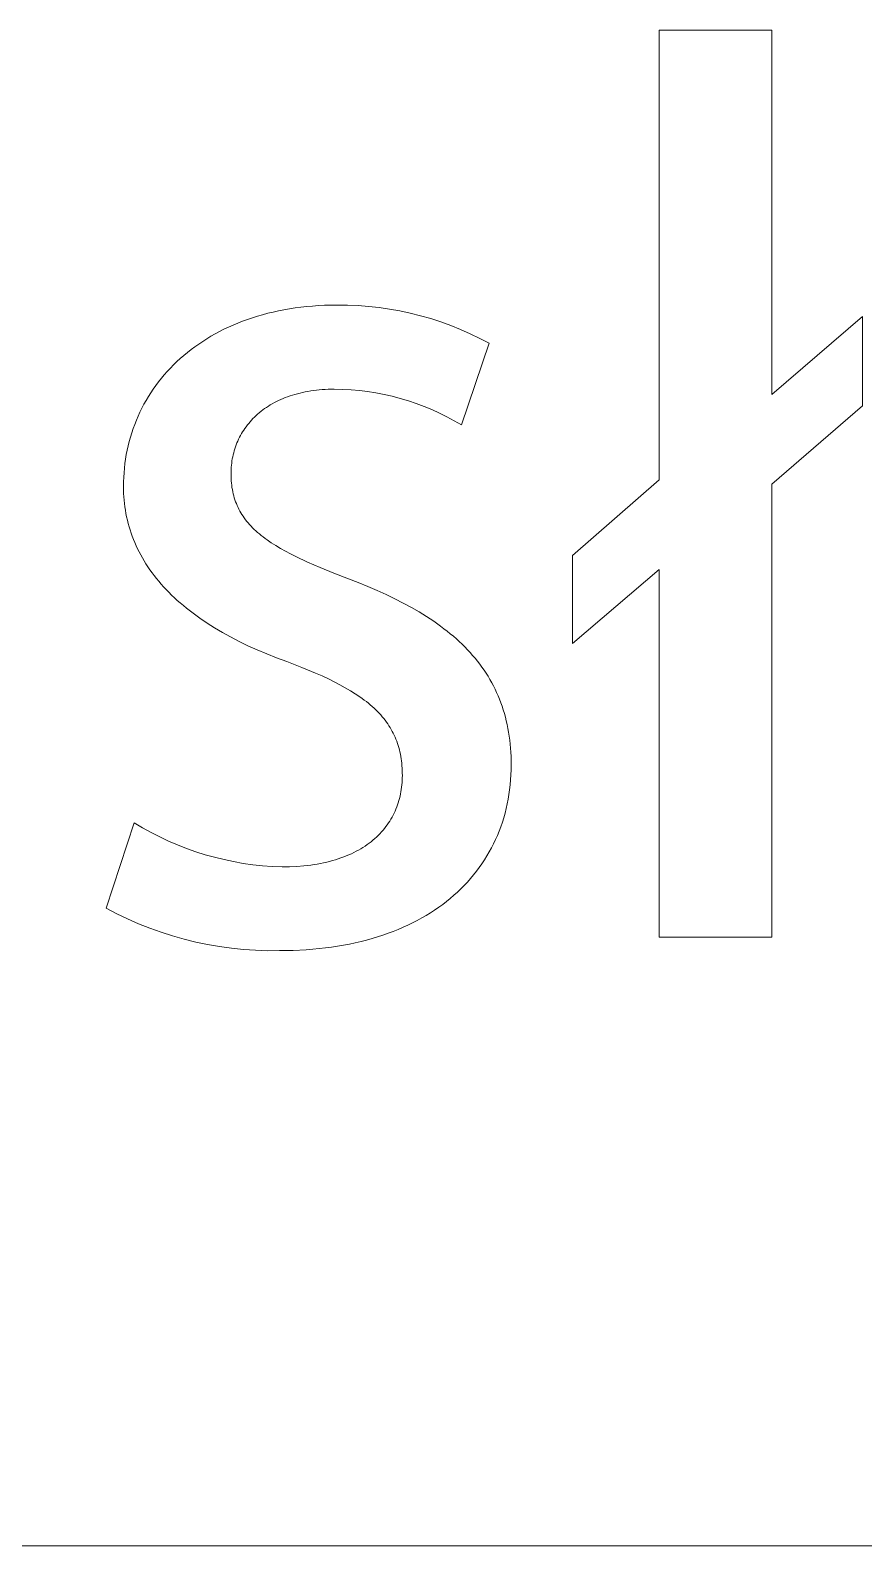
# Model space of a CAD drawing. Header units: millimetres. Extents: x -2163 to 4354, y -841 to 3711.
# Drawn here: x 3119.2 to 3161.8, y -841.3 to -763.9 of the extents above; entities that cross this region are included whole.
import ezdxf

# ---------------------------------------------------------------- set-up
doc = ezdxf.new("R2010")
doc.units = ezdxf.units.MM
doc.header["$MEASUREMENT"] = 0
doc.layers.add('Domyślny', color=7, linetype='Continuous', true_color=0x000000)

msp = doc.modelspace()

# ---------------------------------------------------------------- linework, layer by layer
at = {"layer": 'Domyślny', "color": 18, "lineweight": 15, "true_color": 0x000000}
for p, q in [((3151.352, -786.869), (3151.352, -763.911)), ((3151.352, -763.911), (3157.103, -763.911)), ((3157.103, -763.911), (3157.103, -782.507)), ((3131.103, -778.43), (3131.37, -778.359)), ((3131.37, -778.359), (3131.641, -778.294)), ((3131.641, -778.294), (3131.916, -778.234)), ((3131.916, -778.234), (3132.195, -778.179)), ((3132.195, -778.179), (3132.479, -778.129)), ((3132.479, -778.129), (3132.767, -778.086)), ((3132.767, -778.086), (3133.059, -778.047)), ((3133.059, -778.047), (3133.355, -778.015)), ((3133.355, -778.015), (3133.656, -777.988)), ((3133.656, -777.988), (3133.96, -777.967)), ((3133.96, -777.967), (3134.268, -777.952)), ((3134.268, -777.952), (3134.581, -777.943)), ((3134.581, -777.943), (3134.897, -777.94)), ((3134.897, -777.94), (3135.437, -777.943)), ((3135.437, -777.943), (3135.977, -777.965)), ((3135.977, -777.965), (3136.515, -778.005)), ((3136.515, -778.005), (3137.052, -778.064)), ((3137.052, -778.064), (3137.586, -778.141)), ((3137.586, -778.141), (3138.117, -778.237)), ((3138.117, -778.237), (3138.645, -778.35)), ((3138.645, -778.35), (3139.169, -778.482)), ((3129.13, -779.176), (3129.361, -779.066)), ((3129.361, -779.066), (3129.596, -778.961)), ((3129.596, -778.961), (3129.836, -778.86)), ((3129.836, -778.86), (3130.081, -778.764)), ((3130.081, -778.764), (3130.33, -778.673)), ((3130.33, -778.673), (3130.583, -778.587)), ((3130.583, -778.587), (3130.841, -778.506)), ((3130.841, -778.506), (3131.103, -778.43)), ((3139.169, -778.482), (3139.688, -778.632)), ((3139.688, -778.632), (3140.201, -778.799)), ((3140.201, -778.799), (3140.708, -778.983)), ((3140.708, -778.983), (3141.209, -779.185)), ((3157.103, -782.507), (3161.725, -778.515)), ((3161.725, -778.515), (3161.725, -783.093)), ((3127.646, -780.068), (3127.844, -779.928)), ((3127.844, -779.928), (3128.046, -779.792)), ((3128.046, -779.792), (3128.254, -779.66)), ((3128.254, -779.66), (3128.466, -779.532)), ((3128.466, -779.532), (3128.682, -779.409)), ((3128.682, -779.409), (3128.904, -779.29)), ((3128.904, -779.29), (3129.13, -779.176)), ((3141.209, -779.185), (3141.703, -779.404)), ((3142.666, -779.893), (3141.255, -784.059)), ((3141.703, -779.404), (3142.188, -779.64)), ((3142.188, -779.64), (3142.666, -779.893)), ((3126.73, -780.828), (3126.903, -780.668)), ((3126.903, -780.668), (3127.082, -780.512)), ((3127.082, -780.512), (3127.265, -780.361)), ((3127.265, -780.361), (3127.453, -780.212)), ((3127.453, -780.212), (3127.646, -780.068)), ((3126.088, -781.502), (3126.241, -781.328)), ((3126.241, -781.328), (3126.399, -781.158)), ((3126.399, -781.158), (3126.562, -780.991)), ((3126.562, -780.991), (3126.73, -780.828)), ((3125.4, -782.418), (3125.527, -782.229)), ((3125.527, -782.229), (3125.66, -782.042)), ((3125.66, -782.042), (3125.797, -781.859)), ((3125.797, -781.859), (3125.94, -781.678)), ((3125.94, -781.678), (3126.088, -781.502)), ((3134.146, -782.259), (3133.997, -782.271)), ((3134.298, -782.249), (3134.146, -782.259)), ((3134.452, -782.242), (3134.298, -782.249)), ((3134.608, -782.238), (3134.452, -782.242)), ((3134.767, -782.236), (3134.608, -782.238)), ((3135.193, -782.244), (3134.767, -782.236)), ((3135.619, -782.266), (3135.193, -782.244)), ((3124.946, -783.206), (3125.051, -783.005)), ((3125.051, -783.005), (3125.162, -782.806)), ((3125.162, -782.806), (3125.279, -782.611)), ((3125.279, -782.611), (3125.4, -782.418)), ((3131.499, -783.038), (3131.399, -783.1)), ((3131.601, -782.979), (3131.499, -783.038)), ((3131.706, -782.921), (3131.601, -782.979)), ((3131.813, -782.866), (3131.706, -782.921)), ((3131.922, -782.812), (3131.813, -782.866)), ((3132.034, -782.761), (3131.922, -782.812)), ((3132.149, -782.712), (3132.034, -782.761)), ((3132.265, -782.665), (3132.149, -782.712)), ((3132.384, -782.621), (3132.265, -782.665)), ((3132.506, -782.578), (3132.384, -782.621)), ((3132.63, -782.538), (3132.506, -782.578)), ((3132.756, -782.5), (3132.63, -782.538)), ((3132.884, -782.465), (3132.756, -782.5)), ((3133.015, -782.432), (3132.884, -782.465)), ((3133.148, -782.401), (3133.015, -782.432)), ((3133.284, -782.373), (3133.148, -782.401)), ((3133.422, -782.348), (3133.284, -782.373)), ((3133.562, -782.325), (3133.422, -782.348)), ((3133.705, -782.304), (3133.562, -782.325)), ((3133.85, -782.286), (3133.705, -782.304)), ((3133.997, -782.271), (3133.85, -782.286)), ((3136.044, -782.303), (3135.619, -782.266)), ((3136.467, -782.354), (3136.044, -782.303)), ((3136.889, -782.42), (3136.467, -782.354)), ((3137.308, -782.5), (3136.889, -782.42)), ((3137.724, -782.594), (3137.308, -782.5)), ((3138.136, -782.702), (3137.724, -782.594)), ((3138.545, -782.825), (3138.136, -782.702)), ((3138.949, -782.961), (3138.545, -782.825)), ((3139.348, -783.111), (3138.949, -782.961)), ((3124.662, -783.824), (3124.751, -783.615)), ((3124.751, -783.615), (3124.845, -783.409)), ((3124.845, -783.409), (3124.946, -783.206)), ((3130.613, -783.736), (3130.538, -783.816)), ((3130.691, -783.659), (3130.613, -783.736)), ((3130.77, -783.583), (3130.691, -783.659)), ((3130.853, -783.508), (3130.77, -783.583)), ((3130.938, -783.436), (3130.853, -783.508)), ((3131.025, -783.365), (3130.938, -783.436)), ((3131.115, -783.296), (3131.025, -783.365)), ((3131.207, -783.229), (3131.115, -783.296)), ((3131.302, -783.163), (3131.207, -783.229)), ((3131.399, -783.1), (3131.302, -783.163)), ((3139.742, -783.274), (3139.348, -783.111)), ((3140.13, -783.451), (3139.742, -783.274)), ((3140.512, -783.641), (3140.13, -783.451)), ((3140.887, -783.843), (3140.512, -783.641)), ((3161.725, -783.093), (3157.103, -787.086)), ((3124.36, -784.683), (3124.427, -784.465)), ((3124.427, -784.465), (3124.5, -784.249)), ((3124.5, -784.249), (3124.578, -784.035)), ((3124.578, -784.035), (3124.662, -783.824)), ((3130.031, -784.505), (3129.979, -784.597)), ((3130.085, -784.414), (3130.031, -784.505)), ((3130.142, -784.324), (3130.085, -784.414)), ((3130.202, -784.236), (3130.142, -784.324)), ((3130.264, -784.149), (3130.202, -784.236)), ((3130.329, -784.063), (3130.264, -784.149)), ((3130.396, -783.979), (3130.329, -784.063)), ((3130.466, -783.897), (3130.396, -783.979)), ((3130.538, -783.816), (3130.466, -783.897)), ((3141.255, -784.059), (3140.887, -783.843)), ((3124.149, -785.575), (3124.193, -785.349)), ((3124.193, -785.349), (3124.243, -785.125)), ((3124.243, -785.125), (3124.299, -784.903)), ((3124.299, -784.903), (3124.36, -784.683)), ((3129.689, -785.278), (3129.658, -785.379)), ((3129.722, -785.177), (3129.689, -785.278)), ((3129.758, -785.077), (3129.722, -785.177)), ((3129.797, -784.979), (3129.758, -785.077)), ((3129.839, -784.882), (3129.797, -784.979)), ((3129.883, -784.786), (3129.839, -784.882)), ((3129.929, -784.691), (3129.883, -784.786)), ((3129.979, -784.597), (3129.929, -784.691)), ((3124.052, -786.265), (3124.078, -786.033)), ((3124.078, -786.033), (3124.111, -785.803)), ((3124.111, -785.803), (3124.149, -785.575)), ((3129.516, -786.116), (3129.506, -786.225)), ((3129.528, -786.008), (3129.516, -786.116)), ((3129.543, -785.901), (3129.528, -786.008)), ((3129.56, -785.795), (3129.543, -785.901)), ((3129.581, -785.69), (3129.56, -785.795)), ((3129.604, -785.585), (3129.581, -785.69)), ((3129.629, -785.482), (3129.604, -785.585)), ((3129.658, -785.379), (3129.629, -785.482)), ((3124.007, -786.968), (3124.016, -786.732)), ((3124.016, -786.732), (3124.031, -786.498)), ((3124.031, -786.498), (3124.052, -786.265)), ((3129.495, -786.444), (3129.494, -786.554)), ((3129.494, -786.554), (3129.495, -786.675)), ((3129.499, -786.334), (3129.495, -786.444)), ((3129.495, -786.675), (3129.499, -786.794)), ((3129.506, -786.225), (3129.499, -786.334)), ((3129.499, -786.794), (3129.506, -786.911)), ((3146.925, -790.732), (3151.352, -786.869)), ((3124.004, -787.205), (3124.007, -786.968)), ((3124.006, -787.382), (3124.004, -787.205)), ((3124.012, -787.557), (3124.006, -787.382)), ((3124.022, -787.732), (3124.012, -787.557)), ((3129.506, -786.911), (3129.516, -787.027)), ((3129.516, -787.027), (3129.528, -787.14)), ((3129.528, -787.14), (3129.543, -787.251)), ((3129.543, -787.251), (3129.561, -787.361)), ((3129.561, -787.361), (3129.582, -787.468)), ((3129.582, -787.468), (3129.606, -787.574)), ((3129.606, -787.574), (3129.632, -787.678)), ((3129.632, -787.678), (3129.661, -787.781)), ((3157.103, -787.086), (3157.103, -810.218)), ((3124.035, -787.906), (3124.022, -787.732)), ((3124.053, -788.078), (3124.035, -787.906)), ((3124.075, -788.25), (3124.053, -788.078)), ((3124.101, -788.42), (3124.075, -788.25)), ((3124.13, -788.59), (3124.101, -788.42)), ((3129.661, -787.781), (3129.693, -787.882)), ((3129.693, -787.882), (3129.728, -787.982)), ((3129.728, -787.982), (3129.766, -788.079)), ((3129.766, -788.079), (3129.806, -788.176)), ((3129.806, -788.176), (3129.85, -788.271)), ((3129.85, -788.271), (3129.896, -788.364)), ((3129.896, -788.364), (3129.945, -788.456)), ((3124.164, -788.758), (3124.13, -788.59)), ((3124.202, -788.926), (3124.164, -788.758)), ((3124.244, -789.092), (3124.202, -788.926)), ((3124.289, -789.258), (3124.244, -789.092)), ((3129.945, -788.456), (3129.998, -788.547)), ((3129.998, -788.547), (3130.053, -788.637)), ((3130.053, -788.637), (3130.11, -788.725)), ((3130.11, -788.725), (3130.171, -788.812)), ((3130.171, -788.812), (3130.235, -788.898)), ((3130.235, -788.898), (3130.302, -788.983)), ((3130.302, -788.983), (3130.371, -789.066)), ((3130.371, -789.066), (3130.444, -789.149)), ((3130.444, -789.149), (3130.52, -789.231)), ((3124.339, -789.422), (3124.289, -789.258)), ((3124.393, -789.585), (3124.339, -789.422)), ((3124.451, -789.747), (3124.393, -789.585)), ((3124.512, -789.908), (3124.451, -789.747)), ((3124.578, -790.068), (3124.512, -789.908)), ((3130.52, -789.231), (3130.598, -789.311)), ((3130.598, -789.311), (3130.68, -789.391)), ((3130.68, -789.391), (3130.764, -789.47)), ((3130.764, -789.47), (3130.852, -789.548)), ((3130.852, -789.548), (3130.942, -789.625)), ((3130.942, -789.625), (3131.036, -789.701)), ((3131.036, -789.701), (3131.133, -789.777)), ((3131.133, -789.777), (3131.232, -789.852)), ((3131.232, -789.852), (3131.335, -789.926)), ((3131.335, -789.926), (3131.549, -790.073)), ((3124.648, -790.227), (3124.578, -790.068)), ((3124.722, -790.385), (3124.648, -790.227)), ((3124.8, -790.541), (3124.722, -790.385)), ((3124.882, -790.697), (3124.8, -790.541)), ((3124.968, -790.851), (3124.882, -790.697)), ((3131.549, -790.073), (3131.776, -790.218)), ((3131.776, -790.218), (3132.015, -790.362)), ((3132.015, -790.362), (3132.267, -790.503)), ((3132.267, -790.503), (3132.531, -790.644)), ((3132.531, -790.644), (3132.808, -790.784)), ((3146.925, -795.224), (3146.925, -790.732)), ((3125.058, -791.004), (3124.968, -790.851)), ((3125.153, -791.156), (3125.058, -791.004)), ((3125.251, -791.306), (3125.153, -791.156)), ((3125.354, -791.456), (3125.251, -791.306)), ((3125.46, -791.604), (3125.354, -791.456)), ((3132.808, -790.784), (3133.399, -791.063)), ((3133.399, -791.063), (3134.042, -791.342)), ((3134.042, -791.342), (3134.736, -791.625)), ((3151.352, -791.448), (3146.925, -795.224)), ((3151.352, -810.218), (3151.352, -791.448)), ((3125.571, -791.751), (3125.46, -791.604)), ((3125.685, -791.897), (3125.571, -791.751)), ((3125.804, -792.041), (3125.685, -791.897)), ((3125.927, -792.185), (3125.804, -792.041)), ((3126.054, -792.327), (3125.927, -792.185)), ((3134.736, -791.625), (3135.483, -791.914)), ((3135.483, -791.914), (3135.99, -792.11)), ((3135.99, -792.11), (3136.481, -792.309)), ((3136.481, -792.309), (3136.957, -792.513)), ((3126.186, -792.467), (3126.054, -792.327)), ((3126.321, -792.607), (3126.186, -792.467)), ((3126.461, -792.745), (3126.321, -792.607)), ((3126.604, -792.882), (3126.461, -792.745)), ((3126.752, -793.017), (3126.604, -792.882)), ((3126.904, -793.152), (3126.752, -793.017)), ((3136.957, -792.513), (3137.416, -792.722)), ((3137.416, -792.722), (3137.86, -792.936)), ((3137.86, -792.936), (3138.289, -793.155)), ((3127.06, -793.285), (3126.904, -793.152)), ((3127.221, -793.416), (3127.06, -793.285)), ((3127.554, -793.675), (3127.221, -793.416)), ((3127.904, -793.929), (3127.554, -793.675)), ((3138.289, -793.155), (3138.701, -793.38)), ((3138.701, -793.38), (3139.098, -793.61)), ((3139.098, -793.61), (3139.479, -793.846)), ((3139.479, -793.846), (3139.843, -794.088)), ((3128.271, -794.177), (3127.904, -793.929)), ((3128.654, -794.419), (3128.271, -794.177)), ((3129.055, -794.656), (3128.654, -794.419)), ((3139.843, -794.088), (3140.192, -794.337)), ((3140.192, -794.337), (3140.361, -794.463)), ((3140.361, -794.463), (3140.525, -794.592)), ((3140.525, -794.592), (3140.686, -794.722)), ((3129.472, -794.887), (3129.055, -794.656)), ((3129.907, -795.112), (3129.472, -794.887)), ((3130.359, -795.331), (3129.907, -795.112)), ((3130.827, -795.544), (3130.359, -795.331)), ((3140.686, -794.722), (3140.842, -794.853)), ((3140.842, -794.853), (3140.995, -794.987)), ((3140.995, -794.987), (3141.143, -795.122)), ((3141.143, -795.122), (3141.288, -795.259)), ((3141.288, -795.259), (3141.428, -795.398)), ((3141.428, -795.398), (3141.565, -795.539)), ((3131.313, -795.751), (3130.827, -795.544)), ((3131.816, -795.951), (3131.313, -795.751)), ((3132.337, -796.146), (3131.816, -795.951)), ((3133.104, -796.438), (3132.337, -796.146)), ((3141.565, -795.539), (3141.697, -795.682)), ((3141.697, -795.682), (3141.826, -795.827)), ((3141.826, -795.827), (3141.95, -795.973)), ((3141.95, -795.973), (3142.071, -796.122)), ((3142.071, -796.122), (3142.187, -796.272)), ((3133.811, -796.731), (3133.104, -796.438)), ((3134.143, -796.878), (3133.811, -796.731)), ((3134.461, -797.026), (3134.143, -796.878)), ((3142.187, -796.272), (3142.299, -796.425)), ((3142.299, -796.425), (3142.408, -796.58)), ((3142.408, -796.58), (3142.512, -796.736)), ((3142.512, -796.736), (3142.612, -796.895)), ((3142.612, -796.895), (3142.708, -797.056)), ((3134.764, -797.176), (3134.461, -797.026)), ((3135.053, -797.326), (3134.764, -797.176)), ((3135.328, -797.478), (3135.053, -797.326)), ((3135.59, -797.632), (3135.328, -797.478)), ((3135.838, -797.788), (3135.59, -797.632)), ((3142.708, -797.056), (3142.8, -797.22)), ((3142.8, -797.22), (3142.888, -797.385)), ((3142.888, -797.385), (3142.972, -797.553)), ((3142.972, -797.553), (3143.052, -797.723)), ((3143.052, -797.723), (3143.128, -797.895)), ((3136.073, -797.946), (3135.838, -797.788)), ((3136.186, -798.026), (3136.073, -797.946)), ((3136.295, -798.106), (3136.186, -798.026)), ((3136.401, -798.188), (3136.295, -798.106)), ((3136.504, -798.27), (3136.401, -798.188)), ((3136.603, -798.353), (3136.504, -798.27)), ((3136.699, -798.436), (3136.603, -798.353)), ((3136.793, -798.521), (3136.699, -798.436)), ((3143.128, -797.895), (3143.2, -798.069)), ((3143.2, -798.069), (3143.268, -798.246)), ((3143.268, -798.246), (3143.331, -798.426)), ((3143.331, -798.426), (3143.391, -798.607)), ((3136.883, -798.606), (3136.793, -798.521)), ((3136.97, -798.692), (3136.883, -798.606)), ((3137.053, -798.779), (3136.97, -798.692)), ((3137.134, -798.867), (3137.053, -798.779)), ((3137.212, -798.956), (3137.134, -798.867)), ((3137.287, -799.046), (3137.212, -798.956)), ((3137.358, -799.137), (3137.287, -799.046)), ((3137.427, -799.229), (3137.358, -799.137)), ((3137.493, -799.322), (3137.427, -799.229)), ((3143.391, -798.607), (3143.446, -798.791)), ((3143.446, -798.791), (3143.498, -798.978)), ((3143.498, -798.978), (3143.545, -799.167)), ((3143.545, -799.167), (3143.588, -799.358)), ((3137.556, -799.416), (3137.493, -799.322)), ((3137.616, -799.512), (3137.556, -799.416)), ((3137.673, -799.608), (3137.616, -799.512)), ((3137.727, -799.706), (3137.673, -799.608)), ((3137.778, -799.805), (3137.727, -799.706)), ((3137.826, -799.905), (3137.778, -799.805)), ((3137.872, -800.007), (3137.826, -799.905)), ((3137.915, -800.11), (3137.872, -800.007)), ((3143.588, -799.358), (3143.627, -799.553)), ((3143.627, -799.553), (3143.662, -799.749)), ((3143.662, -799.749), (3143.693, -799.949)), ((3143.693, -799.949), (3143.72, -800.15)), ((3137.955, -800.214), (3137.915, -800.11)), ((3137.992, -800.32), (3137.955, -800.214)), ((3138.027, -800.427), (3137.992, -800.32)), ((3138.059, -800.535), (3138.027, -800.427)), ((3138.088, -800.645), (3138.059, -800.535)), ((3138.115, -800.757), (3138.088, -800.645)), ((3138.138, -800.87), (3138.115, -800.757)), ((3143.72, -800.15), (3143.743, -800.355)), ((3143.743, -800.355), (3143.761, -800.562)), ((3143.761, -800.562), (3143.776, -800.772)), ((3143.776, -800.772), (3143.786, -800.985)), ((3138.16, -800.984), (3138.138, -800.87)), ((3138.179, -801.101), (3138.16, -800.984)), ((3138.195, -801.218), (3138.179, -801.101)), ((3138.208, -801.338), (3138.195, -801.218)), ((3138.219, -801.459), (3138.208, -801.338)), ((3138.228, -801.582), (3138.219, -801.459)), ((3138.234, -801.707), (3138.228, -801.582)), ((3143.786, -800.985), (3143.792, -801.201)), ((3143.794, -801.419), (3143.791, -801.677)), ((3143.792, -801.201), (3143.794, -801.419)), ((3138.216, -802.439), (3138.226, -802.321)), ((3138.226, -802.321), (3138.233, -802.202)), ((3138.233, -802.202), (3138.238, -802.082)), ((3138.238, -801.833), (3138.234, -801.707)), ((3138.239, -801.961), (3138.238, -801.833)), ((3138.238, -802.082), (3138.239, -801.961)), ((3143.766, -802.186), (3143.744, -802.437)), ((3143.781, -801.933), (3143.766, -802.186)), ((3143.791, -801.677), (3143.781, -801.933)), ((3138.064, -803.241), (3138.095, -803.129)), ((3138.095, -803.129), (3138.122, -803.017)), ((3138.122, -803.017), (3138.147, -802.903)), ((3138.147, -802.903), (3138.168, -802.789)), ((3138.168, -802.789), (3138.187, -802.673)), ((3138.187, -802.673), (3138.203, -802.557)), ((3138.203, -802.557), (3138.216, -802.439)), ((3143.681, -802.931), (3143.64, -803.175)), ((3143.715, -802.686), (3143.681, -802.931)), ((3143.744, -802.437), (3143.715, -802.686)), ((3137.769, -803.986), (3137.82, -803.884)), ((3137.82, -803.884), (3137.868, -803.78)), ((3137.868, -803.78), (3137.913, -803.674)), ((3137.913, -803.674), (3137.956, -803.568)), ((3137.956, -803.568), (3137.995, -803.46)), ((3137.995, -803.46), (3138.031, -803.351)), ((3138.031, -803.351), (3138.064, -803.241)), ((3143.481, -803.888), (3143.416, -804.12)), ((3143.54, -803.653), (3143.481, -803.888)), ((3143.593, -803.415), (3143.54, -803.653)), ((3143.64, -803.175), (3143.593, -803.415)), ((3123.114, -808.732), (3124.546, -804.37)), ((3124.546, -804.37), (3124.974, -804.626)), ((3124.974, -804.626), (3125.41, -804.868)), ((3137.253, -804.755), (3137.328, -804.665)), ((3137.328, -804.665), (3137.4, -804.572)), ((3137.4, -804.572), (3137.469, -804.478)), ((3137.469, -804.478), (3137.535, -804.383)), ((3137.535, -804.383), (3137.598, -804.286)), ((3137.598, -804.286), (3137.658, -804.188)), ((3137.658, -804.188), (3137.715, -804.088)), ((3137.715, -804.088), (3137.769, -803.986)), ((3143.267, -804.575), (3143.184, -804.798)), ((3143.344, -804.349), (3143.267, -804.575)), ((3143.416, -804.12), (3143.344, -804.349)), ((3125.41, -804.868), (3125.854, -805.095)), ((3125.854, -805.095), (3126.305, -805.307)), ((3126.305, -805.307), (3126.762, -805.504)), ((3136.441, -805.491), (3136.543, -805.417)), ((3136.543, -805.417), (3136.643, -805.341)), ((3136.643, -805.341), (3136.739, -805.262)), ((3136.739, -805.262), (3136.832, -805.182)), ((3136.832, -805.182), (3136.923, -805.101)), ((3136.923, -805.101), (3137.01, -805.017)), ((3137.01, -805.017), (3137.094, -804.931)), ((3137.094, -804.931), (3137.175, -804.844)), ((3137.175, -804.844), (3137.253, -804.755)), ((3142.898, -805.449), (3142.791, -805.659)), ((3142.999, -805.235), (3142.898, -805.449)), ((3143.094, -805.018), (3142.999, -805.235)), ((3143.184, -804.798), (3143.094, -805.018)), ((3126.762, -805.504), (3127.226, -805.686)), ((3127.226, -805.686), (3127.696, -805.852)), ((3127.696, -805.852), (3128.171, -806.003)), ((3128.171, -806.003), (3128.651, -806.138)), ((3128.651, -806.138), (3129.135, -806.256)), ((3134.824, -806.261), (3134.967, -806.216)), ((3134.967, -806.216), (3135.107, -806.168)), ((3135.107, -806.168), (3135.244, -806.117)), ((3135.244, -806.117), (3135.378, -806.065)), ((3135.378, -806.065), (3135.509, -806.01)), ((3135.509, -806.01), (3135.636, -805.953)), ((3135.636, -805.953), (3135.76, -805.893)), ((3135.76, -805.893), (3135.881, -805.832)), ((3135.881, -805.832), (3135.999, -805.768)), ((3135.999, -805.768), (3136.114, -805.702)), ((3136.114, -805.702), (3136.226, -805.633)), ((3136.226, -805.633), (3136.335, -805.563)), ((3136.335, -805.563), (3136.441, -805.491)), ((3142.559, -806.07), (3142.434, -806.271)), ((3142.678, -805.866), (3142.559, -806.07)), ((3142.791, -805.659), (3142.678, -805.866)), ((3129.135, -806.256), (3129.623, -806.359)), ((3129.623, -806.359), (3130.114, -806.445)), ((3130.114, -806.445), (3130.607, -806.515)), ((3130.607, -806.515), (3131.103, -806.569)), ((3131.103, -806.569), (3131.6, -806.606)), ((3131.6, -806.606), (3132.098, -806.627)), ((3132.098, -806.627), (3132.484, -806.621)), ((3132.484, -806.621), (3132.857, -806.603)), ((3132.857, -806.603), (3133.217, -806.573)), ((3133.217, -806.573), (3133.392, -806.554)), ((3133.392, -806.554), (3133.564, -806.532)), ((3133.564, -806.532), (3133.733, -806.508)), ((3133.733, -806.508), (3133.898, -806.48)), ((3133.898, -806.48), (3134.061, -806.45)), ((3134.061, -806.45), (3134.22, -806.418)), ((3134.22, -806.418), (3134.376, -806.382)), ((3134.376, -806.382), (3134.528, -806.344)), ((3134.528, -806.344), (3134.678, -806.304)), ((3134.678, -806.304), (3134.824, -806.261)), ((3142.026, -806.851), (3141.879, -807.037)), ((3142.168, -806.661), (3142.026, -806.851)), ((3142.304, -806.468), (3142.168, -806.661)), ((3142.434, -806.271), (3142.304, -806.468)), ((3141.232, -807.745), (3141.056, -807.912)), ((3141.402, -807.574), (3141.232, -807.745)), ((3141.566, -807.399), (3141.402, -807.574)), ((3141.725, -807.22), (3141.566, -807.399)), ((3141.879, -807.037), (3141.725, -807.22)), ((3140.299, -808.542), (3140.095, -808.689)), ((3140.496, -808.391), (3140.299, -808.542)), ((3140.688, -808.235), (3140.496, -808.391)), ((3140.875, -808.076), (3140.688, -808.235)), ((3141.056, -807.912), (3140.875, -808.076)), ((3123.658, -809.018), (3123.114, -808.732)), ((3124.212, -809.284), (3123.658, -809.018)), ((3124.775, -809.532), (3124.212, -809.284)), ((3139.229, -809.235), (3139, -809.36)), ((3139.454, -809.105), (3139.229, -809.235)), ((3139.673, -808.971), (3139.454, -809.105)), ((3139.887, -808.832), (3139.673, -808.971)), ((3140.095, -808.689), (3139.887, -808.832)), ((3125.345, -809.759), (3124.775, -809.532)), ((3125.924, -809.967), (3125.345, -809.759)), ((3126.509, -810.155), (3125.924, -809.967)), ((3137.245, -810.11), (3136.974, -810.198)), ((3137.511, -810.017), (3137.245, -810.11)), ((3137.772, -809.919), (3137.511, -810.017)), ((3138.028, -809.817), (3137.772, -809.919)), ((3138.279, -809.71), (3138.028, -809.817)), ((3138.524, -809.598), (3138.279, -809.71)), ((3138.765, -809.481), (3138.524, -809.598)), ((3139, -809.36), (3138.765, -809.481)), ((3127.101, -810.322), (3126.509, -810.155)), ((3127.698, -810.468), (3127.101, -810.322)), ((3128.299, -810.593), (3127.698, -810.468)), ((3128.905, -810.698), (3128.299, -810.593)), ((3129.514, -810.781), (3128.905, -810.698)), ((3130.125, -810.843), (3129.514, -810.781)), ((3130.739, -810.884), (3130.125, -810.843)), ((3131.353, -810.904), (3130.739, -810.884)), ((3132.66, -810.89), (3131.968, -810.902)), ((3133.334, -810.856), (3132.66, -810.89)), ((3133.664, -810.831), (3133.334, -810.856)), ((3133.989, -810.8), (3133.664, -810.831)), ((3134.31, -810.763), (3133.989, -810.8)), ((3134.625, -810.721), (3134.31, -810.763)), ((3134.936, -810.674), (3134.625, -810.721)), ((3135.242, -810.621), (3134.936, -810.674)), ((3135.543, -810.564), (3135.242, -810.621)), ((3135.839, -810.501), (3135.543, -810.564)), ((3136.13, -810.433), (3135.839, -810.501)), ((3136.416, -810.36), (3136.13, -810.433)), ((3136.698, -810.281), (3136.416, -810.36)), ((3136.974, -810.198), (3136.698, -810.281)), ((3157.103, -810.218), (3151.352, -810.218)), ((3131.968, -810.902), (3131.353, -810.904)), ((4347.689, -841.286), (-2162.682, -841.286)), ((4347.689, -841.286), (1891.213, -841.286))]:
    msp.add_line(p, q, dxfattribs=at)

doc.saveas('drawing.dxf')
